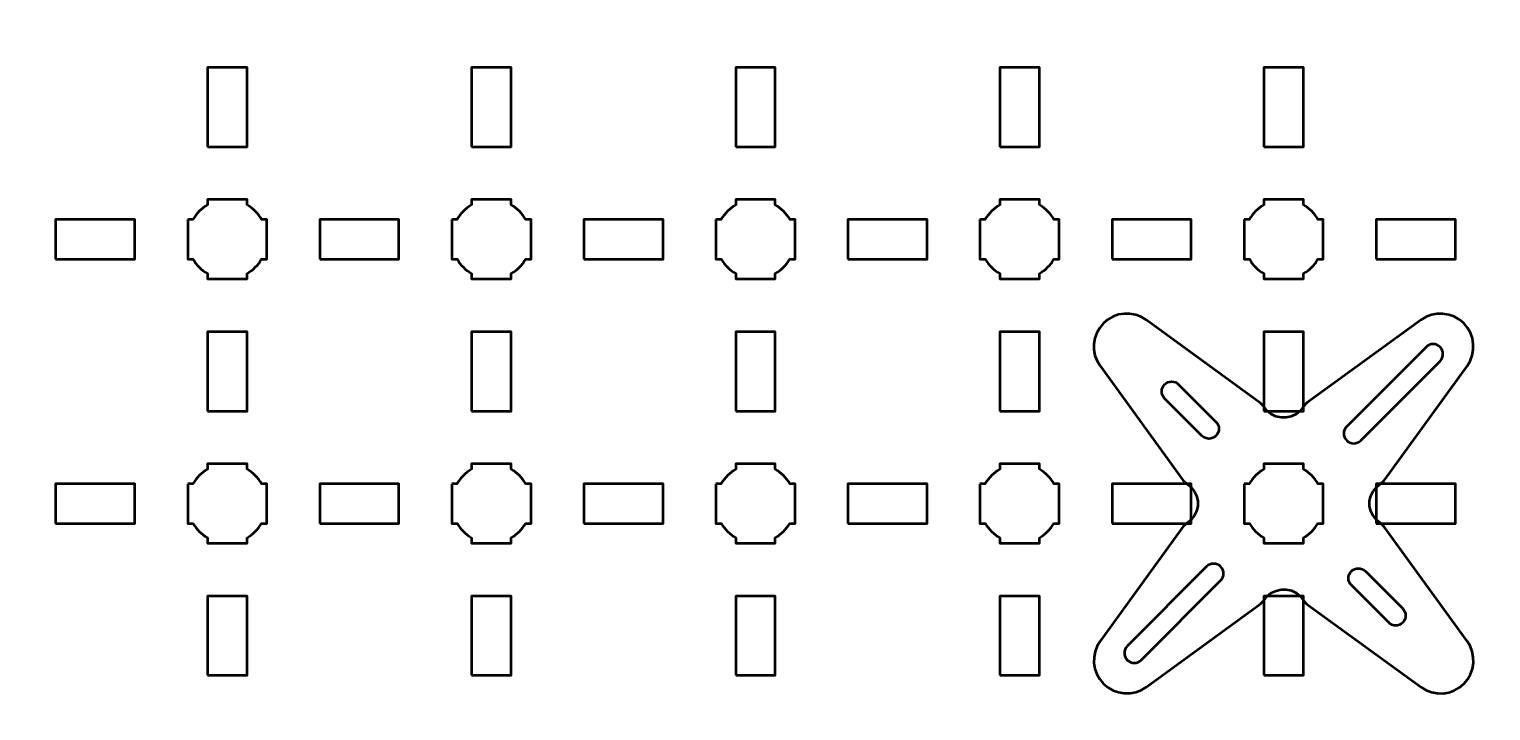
# Model space of a CAD drawing. Header units: centimetres. Extents: x -31.1 to 10.1, y -35.5 to 5.8.
# Drawn here: x -20 to -8.93, y -16.42 to -11.26 of the extents above; entities that cross this region are included whole.
import ezdxf

# ---------------------------------------------------------------- set-up
doc = ezdxf.new("R2010")
doc.units = ezdxf.units.CM
doc.header["$MEASUREMENT"] = 0
doc.layers.add('Layer 1', color=7, linetype='Continuous')

msp = doc.modelspace()

# ---------------------------------------------------------------- linework, layer by layer
at = {"layer": 'Layer 1', "lineweight": 53}
for points in [[(-18.65, -12.15), (-18.35, -12.15), (-18.35, -11.55), (-18.65, -11.55), (-18.65, -12.15)], [(-16.65, -12.15), (-16.35, -12.15), (-16.35, -11.55), (-16.65, -11.55), (-16.65, -12.15)], [(-14.65, -12.15), (-14.35, -12.15), (-14.35, -11.55), (-14.65, -11.55), (-14.65, -12.15)], [(-12.65, -12.15), (-12.35, -12.15), (-12.35, -11.55), (-12.65, -11.55), (-12.65, -12.15)], [(-10.65, -12.15), (-10.35, -12.15), (-10.35, -11.55), (-10.65, -11.55), (-10.65, -12.15)], [(-19.8, -13), (-19.2, -13), (-19.2, -12.7), (-19.8, -12.7), (-19.8, -13)], [(-17.8, -13), (-17.2, -13), (-17.2, -12.7), (-17.8, -12.7), (-17.8, -13)], [(-15.8, -13), (-15.2, -13), (-15.2, -12.7), (-15.8, -12.7), (-15.8, -13)], [(-13.8, -13), (-13.2, -13), (-13.2, -12.7), (-13.8, -12.7), (-13.8, -13)], [(-11.8, -13), (-11.2, -13), (-11.2, -12.7), (-11.8, -12.7), (-11.8, -13)], [(-9.8, -13), (-9.2, -13), (-9.2, -12.7), (-9.8, -12.7), (-9.8, -13)], [(-18.65, -14.15), (-18.35, -14.15), (-18.35, -13.55), (-18.65, -13.55), (-18.65, -14.15)], [(-16.65, -14.15), (-16.35, -14.15), (-16.35, -13.55), (-16.65, -13.55), (-16.65, -14.15)], [(-14.65, -14.15), (-14.35, -14.15), (-14.35, -13.55), (-14.65, -13.55), (-14.65, -14.15)], [(-12.65, -14.15), (-12.35, -14.15), (-12.35, -13.55), (-12.65, -13.55), (-12.65, -14.15)], [(-10.65, -14.15), (-10.35, -14.15), (-10.35, -13.55), (-10.65, -13.55), (-10.65, -14.15)], [(-19.8, -15), (-19.2, -15), (-19.2, -14.7), (-19.8, -14.7), (-19.8, -15)], [(-17.8, -15), (-17.2, -15), (-17.2, -14.7), (-17.8, -14.7), (-17.8, -15)], [(-15.8, -15), (-15.2, -15), (-15.2, -14.7), (-15.8, -14.7), (-15.8, -15)], [(-13.8, -15), (-13.2, -15), (-13.2, -14.7), (-13.8, -14.7), (-13.8, -15)], [(-11.8, -15), (-11.2, -15), (-11.2, -14.7), (-11.8, -14.7), (-11.8, -15)], [(-9.8, -15), (-9.2, -15), (-9.2, -14.7), (-9.8, -14.7), (-9.8, -15)], [(-18.65, -16.15), (-18.35, -16.15), (-18.35, -15.55), (-18.65, -15.55), (-18.65, -16.15)], [(-16.65, -16.15), (-16.35, -16.15), (-16.35, -15.55), (-16.65, -15.55), (-16.65, -16.15)], [(-14.65, -16.15), (-14.35, -16.15), (-14.35, -15.55), (-14.65, -15.55), (-14.65, -16.15)], [(-12.65, -16.15), (-12.35, -16.15), (-12.35, -15.55), (-12.65, -15.55), (-12.65, -16.15)], [(-10.65, -16.15), (-10.35, -16.15), (-10.35, -15.55), (-10.65, -15.55), (-10.65, -16.15)]]:
    msp.add_lwpolyline(points, close=True, dxfattribs=at)
at = {"layer": 'Layer 1', "color": 250, "lineweight": 53}
msp.add_ellipse((-10.5, -14.85), major_axis=(0, 20.65), ratio=1, dxfattribs=at)
at = {"layer": 'Layer 1', "lineweight": 53}
for points, knots in [([(-18.8, -12.7), (-18.8, -12.7), (-18.75985, -12.7), (-18.75985, -12.7), (-18.75985, -12.7), (-18.7335, -12.65447), (-18.69553, -12.6165), (-18.65, -12.59015), (-18.65, -12.59015), (-18.65, -12.59015), (-18.65, -12.55), (-18.65, -12.55), (-18.65, -12.55), (-18.65, -12.55), (-18.5, -12.55), (-18.5, -12.55), (-18.5, -12.55), (-18.5, -12.55), (-18.35, -12.55), (-18.35, -12.55), (-18.35, -12.55), (-18.35, -12.55), (-18.35, -12.59015), (-18.35, -12.59015), (-18.35, -12.59015), (-18.30447, -12.6165), (-18.2665, -12.65447), (-18.24015, -12.7), (-18.24015, -12.7), (-18.24015, -12.7), (-18.2, -12.7), (-18.2, -12.7), (-18.2, -12.7), (-18.2, -12.7), (-18.2, -12.85), (-18.2, -12.85), (-18.2, -12.85), (-18.2, -12.85), (-18.2, -13), (-18.2, -13), (-18.2, -13), (-18.2, -13), (-18.24015, -13), (-18.24015, -13), (-18.24015, -13), (-18.2665, -13.04553), (-18.30447, -13.0835), (-18.35, -13.10985), (-18.35, -13.10985), (-18.35, -13.10985), (-18.35, -13.15), (-18.35, -13.15), (-18.35, -13.15), (-18.35, -13.15), (-18.5, -13.15), (-18.5, -13.15), (-18.5, -13.15), (-18.5, -13.15), (-18.65, -13.15), (-18.65, -13.15), (-18.65, -13.15), (-18.65, -13.15), (-18.65, -13.10985), (-18.65, -13.10985), (-18.65, -13.10985), (-18.69553, -13.0835), (-18.7335, -13.04553), (-18.75985, -13), (-18.75985, -13), (-18.75985, -13), (-18.8, -13), (-18.8, -13), (-18.8, -13), (-18.8, -13), (-18.8, -12.85), (-18.8, -12.85), (-18.8, -12.85), (-18.8, -12.85), (-18.8, -12.7), (-18.8, -12.7)], [0, 0, 0, 0, 0.05, 0.05, 0.05, 0.05, 0.1, 0.1, 0.1, 0.1, 0.15, 0.15, 0.15, 0.15, 0.2, 0.2, 0.2, 0.2, 0.25, 0.25, 0.25, 0.25, 0.3, 0.3, 0.3, 0.3, 0.35, 0.35, 0.35, 0.35, 0.4, 0.4, 0.4, 0.4, 0.45, 0.45, 0.45, 0.45, 0.5, 0.5, 0.5, 0.5, 0.55, 0.55, 0.55, 0.55, 0.6, 0.6, 0.6, 0.6, 0.65, 0.65, 0.65, 0.65, 0.7, 0.7, 0.7, 0.7, 0.75, 0.75, 0.75, 0.75, 0.8, 0.8, 0.8, 0.8, 0.85, 0.85, 0.85, 0.85, 0.9, 0.9, 0.9, 0.9, 0.95, 0.95, 0.95, 0.95, 1, 1, 1, 1]), ([(-16.8, -12.7), (-16.8, -12.7), (-16.75985, -12.7), (-16.75985, -12.7), (-16.75985, -12.7), (-16.7335, -12.65447), (-16.69553, -12.6165), (-16.65, -12.59015), (-16.65, -12.59015), (-16.65, -12.59015), (-16.65, -12.55), (-16.65, -12.55), (-16.65, -12.55), (-16.65, -12.55), (-16.5, -12.55), (-16.5, -12.55), (-16.5, -12.55), (-16.5, -12.55), (-16.35, -12.55), (-16.35, -12.55), (-16.35, -12.55), (-16.35, -12.55), (-16.35, -12.59015), (-16.35, -12.59015), (-16.35, -12.59015), (-16.30447, -12.6165), (-16.2665, -12.65447), (-16.24015, -12.7), (-16.24015, -12.7), (-16.24015, -12.7), (-16.2, -12.7), (-16.2, -12.7), (-16.2, -12.7), (-16.2, -12.7), (-16.2, -12.85), (-16.2, -12.85), (-16.2, -12.85), (-16.2, -12.85), (-16.2, -13), (-16.2, -13), (-16.2, -13), (-16.2, -13), (-16.24015, -13), (-16.24015, -13), (-16.24015, -13), (-16.2665, -13.04553), (-16.30447, -13.0835), (-16.35, -13.10985), (-16.35, -13.10985), (-16.35, -13.10985), (-16.35, -13.15), (-16.35, -13.15), (-16.35, -13.15), (-16.35, -13.15), (-16.5, -13.15), (-16.5, -13.15), (-16.5, -13.15), (-16.5, -13.15), (-16.65, -13.15), (-16.65, -13.15), (-16.65, -13.15), (-16.65, -13.15), (-16.65, -13.10985), (-16.65, -13.10985), (-16.65, -13.10985), (-16.69553, -13.0835), (-16.7335, -13.04553), (-16.75985, -13), (-16.75985, -13), (-16.75985, -13), (-16.8, -13), (-16.8, -13), (-16.8, -13), (-16.8, -13), (-16.8, -12.85), (-16.8, -12.85), (-16.8, -12.85), (-16.8, -12.85), (-16.8, -12.7), (-16.8, -12.7)], [0, 0, 0, 0, 0.05, 0.05, 0.05, 0.05, 0.1, 0.1, 0.1, 0.1, 0.15, 0.15, 0.15, 0.15, 0.2, 0.2, 0.2, 0.2, 0.25, 0.25, 0.25, 0.25, 0.3, 0.3, 0.3, 0.3, 0.35, 0.35, 0.35, 0.35, 0.4, 0.4, 0.4, 0.4, 0.45, 0.45, 0.45, 0.45, 0.5, 0.5, 0.5, 0.5, 0.55, 0.55, 0.55, 0.55, 0.6, 0.6, 0.6, 0.6, 0.65, 0.65, 0.65, 0.65, 0.7, 0.7, 0.7, 0.7, 0.75, 0.75, 0.75, 0.75, 0.8, 0.8, 0.8, 0.8, 0.85, 0.85, 0.85, 0.85, 0.9, 0.9, 0.9, 0.9, 0.95, 0.95, 0.95, 0.95, 1, 1, 1, 1]), ([(-14.8, -12.7), (-14.8, -12.7), (-14.75985, -12.7), (-14.75985, -12.7), (-14.75985, -12.7), (-14.7335, -12.65447), (-14.69553, -12.6165), (-14.65, -12.59015), (-14.65, -12.59015), (-14.65, -12.59015), (-14.65, -12.55), (-14.65, -12.55), (-14.65, -12.55), (-14.65, -12.55), (-14.5, -12.55), (-14.5, -12.55), (-14.5, -12.55), (-14.5, -12.55), (-14.35, -12.55), (-14.35, -12.55), (-14.35, -12.55), (-14.35, -12.55), (-14.35, -12.59015), (-14.35, -12.59015), (-14.35, -12.59015), (-14.30447, -12.6165), (-14.2665, -12.65447), (-14.24015, -12.7), (-14.24015, -12.7), (-14.24015, -12.7), (-14.2, -12.7), (-14.2, -12.7), (-14.2, -12.7), (-14.2, -12.7), (-14.2, -12.85), (-14.2, -12.85), (-14.2, -12.85), (-14.2, -12.85), (-14.2, -13), (-14.2, -13), (-14.2, -13), (-14.2, -13), (-14.24015, -13), (-14.24015, -13), (-14.24015, -13), (-14.2665, -13.04553), (-14.30447, -13.0835), (-14.35, -13.10985), (-14.35, -13.10985), (-14.35, -13.10985), (-14.35, -13.15), (-14.35, -13.15), (-14.35, -13.15), (-14.35, -13.15), (-14.5, -13.15), (-14.5, -13.15), (-14.5, -13.15), (-14.5, -13.15), (-14.65, -13.15), (-14.65, -13.15), (-14.65, -13.15), (-14.65, -13.15), (-14.65, -13.10985), (-14.65, -13.10985), (-14.65, -13.10985), (-14.69553, -13.0835), (-14.7335, -13.04553), (-14.75985, -13), (-14.75985, -13), (-14.75985, -13), (-14.8, -13), (-14.8, -13), (-14.8, -13), (-14.8, -13), (-14.8, -12.85), (-14.8, -12.85), (-14.8, -12.85), (-14.8, -12.85), (-14.8, -12.7), (-14.8, -12.7)], [0, 0, 0, 0, 0.05, 0.05, 0.05, 0.05, 0.1, 0.1, 0.1, 0.1, 0.15, 0.15, 0.15, 0.15, 0.2, 0.2, 0.2, 0.2, 0.25, 0.25, 0.25, 0.25, 0.3, 0.3, 0.3, 0.3, 0.35, 0.35, 0.35, 0.35, 0.4, 0.4, 0.4, 0.4, 0.45, 0.45, 0.45, 0.45, 0.5, 0.5, 0.5, 0.5, 0.55, 0.55, 0.55, 0.55, 0.6, 0.6, 0.6, 0.6, 0.65, 0.65, 0.65, 0.65, 0.7, 0.7, 0.7, 0.7, 0.75, 0.75, 0.75, 0.75, 0.8, 0.8, 0.8, 0.8, 0.85, 0.85, 0.85, 0.85, 0.9, 0.9, 0.9, 0.9, 0.95, 0.95, 0.95, 0.95, 1, 1, 1, 1]), ([(-12.8, -12.7), (-12.8, -12.7), (-12.75985, -12.7), (-12.75985, -12.7), (-12.75985, -12.7), (-12.7335, -12.65447), (-12.69553, -12.6165), (-12.65, -12.59015), (-12.65, -12.59015), (-12.65, -12.59015), (-12.65, -12.55), (-12.65, -12.55), (-12.65, -12.55), (-12.65, -12.55), (-12.5, -12.55), (-12.5, -12.55), (-12.5, -12.55), (-12.5, -12.55), (-12.35, -12.55), (-12.35, -12.55), (-12.35, -12.55), (-12.35, -12.55), (-12.35, -12.59015), (-12.35, -12.59015), (-12.35, -12.59015), (-12.30447, -12.6165), (-12.2665, -12.65447), (-12.24015, -12.7), (-12.24015, -12.7), (-12.24015, -12.7), (-12.2, -12.7), (-12.2, -12.7), (-12.2, -12.7), (-12.2, -12.7), (-12.2, -12.85), (-12.2, -12.85), (-12.2, -12.85), (-12.2, -12.85), (-12.2, -13), (-12.2, -13), (-12.2, -13), (-12.2, -13), (-12.24015, -13), (-12.24015, -13), (-12.24015, -13), (-12.2665, -13.04553), (-12.30447, -13.0835), (-12.35, -13.10985), (-12.35, -13.10985), (-12.35, -13.10985), (-12.35, -13.15), (-12.35, -13.15), (-12.35, -13.15), (-12.35, -13.15), (-12.5, -13.15), (-12.5, -13.15), (-12.5, -13.15), (-12.5, -13.15), (-12.65, -13.15), (-12.65, -13.15), (-12.65, -13.15), (-12.65, -13.15), (-12.65, -13.10985), (-12.65, -13.10985), (-12.65, -13.10985), (-12.69553, -13.0835), (-12.7335, -13.04553), (-12.75985, -13), (-12.75985, -13), (-12.75985, -13), (-12.8, -13), (-12.8, -13), (-12.8, -13), (-12.8, -13), (-12.8, -12.85), (-12.8, -12.85), (-12.8, -12.85), (-12.8, -12.85), (-12.8, -12.7), (-12.8, -12.7)], [0, 0, 0, 0, 0.05, 0.05, 0.05, 0.05, 0.1, 0.1, 0.1, 0.1, 0.15, 0.15, 0.15, 0.15, 0.2, 0.2, 0.2, 0.2, 0.25, 0.25, 0.25, 0.25, 0.3, 0.3, 0.3, 0.3, 0.35, 0.35, 0.35, 0.35, 0.4, 0.4, 0.4, 0.4, 0.45, 0.45, 0.45, 0.45, 0.5, 0.5, 0.5, 0.5, 0.55, 0.55, 0.55, 0.55, 0.6, 0.6, 0.6, 0.6, 0.65, 0.65, 0.65, 0.65, 0.7, 0.7, 0.7, 0.7, 0.75, 0.75, 0.75, 0.75, 0.8, 0.8, 0.8, 0.8, 0.85, 0.85, 0.85, 0.85, 0.9, 0.9, 0.9, 0.9, 0.95, 0.95, 0.95, 0.95, 1, 1, 1, 1]), ([(-10.8, -12.7), (-10.8, -12.7), (-10.75985, -12.7), (-10.75985, -12.7), (-10.75985, -12.7), (-10.7335, -12.65447), (-10.69553, -12.6165), (-10.65, -12.59015), (-10.65, -12.59015), (-10.65, -12.59015), (-10.65, -12.55), (-10.65, -12.55), (-10.65, -12.55), (-10.65, -12.55), (-10.5, -12.55), (-10.5, -12.55), (-10.5, -12.55), (-10.5, -12.55), (-10.35, -12.55), (-10.35, -12.55), (-10.35, -12.55), (-10.35, -12.55), (-10.35, -12.59015), (-10.35, -12.59015), (-10.35, -12.59015), (-10.30447, -12.6165), (-10.2665, -12.65447), (-10.24015, -12.7), (-10.24015, -12.7), (-10.24015, -12.7), (-10.2, -12.7), (-10.2, -12.7), (-10.2, -12.7), (-10.2, -12.7), (-10.2, -12.85), (-10.2, -12.85), (-10.2, -12.85), (-10.2, -12.85), (-10.2, -13), (-10.2, -13), (-10.2, -13), (-10.2, -13), (-10.24015, -13), (-10.24015, -13), (-10.24015, -13), (-10.2665, -13.04553), (-10.30447, -13.0835), (-10.35, -13.10985), (-10.35, -13.10985), (-10.35, -13.10985), (-10.35, -13.15), (-10.35, -13.15), (-10.35, -13.15), (-10.35, -13.15), (-10.5, -13.15), (-10.5, -13.15), (-10.5, -13.15), (-10.5, -13.15), (-10.65, -13.15), (-10.65, -13.15), (-10.65, -13.15), (-10.65, -13.15), (-10.65, -13.10985), (-10.65, -13.10985), (-10.65, -13.10985), (-10.69553, -13.0835), (-10.7335, -13.04553), (-10.75985, -13), (-10.75985, -13), (-10.75985, -13), (-10.8, -13), (-10.8, -13), (-10.8, -13), (-10.8, -13), (-10.8, -12.85), (-10.8, -12.85), (-10.8, -12.85), (-10.8, -12.85), (-10.8, -12.7), (-10.8, -12.7)], [0, 0, 0, 0, 0.05, 0.05, 0.05, 0.05, 0.1, 0.1, 0.1, 0.1, 0.15, 0.15, 0.15, 0.15, 0.2, 0.2, 0.2, 0.2, 0.25, 0.25, 0.25, 0.25, 0.3, 0.3, 0.3, 0.3, 0.35, 0.35, 0.35, 0.35, 0.4, 0.4, 0.4, 0.4, 0.45, 0.45, 0.45, 0.45, 0.5, 0.5, 0.5, 0.5, 0.55, 0.55, 0.55, 0.55, 0.6, 0.6, 0.6, 0.6, 0.65, 0.65, 0.65, 0.65, 0.7, 0.7, 0.7, 0.7, 0.75, 0.75, 0.75, 0.75, 0.8, 0.8, 0.8, 0.8, 0.85, 0.85, 0.85, 0.85, 0.9, 0.9, 0.9, 0.9, 0.95, 0.95, 0.95, 0.95, 1, 1, 1, 1]), ([(-9.91663, -14.3727), (-9.94591, -14.40198), (-9.99341, -14.40198), (-10.02269, -14.3727), (-10.02269, -14.3727), (-10.05197, -14.34341), (-10.05197, -14.29591), (-10.02269, -14.26663), (-10.02269, -14.26663), (-10.02269, -14.26663), (-9.42165, -13.66559), (-9.42165, -13.66559), (-9.42165, -13.66559), (-9.39237, -13.63631), (-9.34487, -13.63631), (-9.31558, -13.66559), (-9.31558, -13.66559), (-9.2863, -13.69487), (-9.2863, -13.74237), (-9.31558, -13.77166), (-9.31558, -13.77166), (-9.31558, -13.77166), (-9.91663, -14.3727), (-9.91663, -14.3727)], [0, 0, 0, 0, 0.16666667, 0.16666667, 0.16666667, 0.16666667, 0.33333333, 0.33333333, 0.33333333, 0.33333333, 0.5, 0.5, 0.5, 0.5, 0.66666667, 0.66666667, 0.66666667, 0.66666667, 0.83333333, 0.83333333, 0.83333333, 0.83333333, 1, 1, 1, 1]), ([(-11.29549, -13.94844), (-11.32477, -13.91916), (-11.37228, -13.91916), (-11.40156, -13.94844), (-11.40156, -13.94844), (-11.43084, -13.97772), (-11.43084, -14.02522), (-11.40156, -14.0545), (-11.40156, -14.0545), (-11.40156, -14.0545), (-11.11871, -14.33735), (-11.11871, -14.33735), (-11.11871, -14.33735), (-11.08943, -14.36663), (-11.04193, -14.36663), (-11.01265, -14.33735), (-11.01265, -14.33735), (-10.98337, -14.30807), (-10.98337, -14.26056), (-11.01265, -14.23128), (-11.01265, -14.23128), (-11.01265, -14.23128), (-11.29549, -13.94844), (-11.29549, -13.94844)], [0, 0, 0, 0, 0.16666667, 0.16666667, 0.16666667, 0.16666667, 0.33333333, 0.33333333, 0.33333333, 0.33333333, 0.5, 0.5, 0.5, 0.5, 0.66666667, 0.66666667, 0.66666667, 0.66666667, 0.83333333, 0.83333333, 0.83333333, 0.83333333, 1, 1, 1, 1]), ([(-18.8, -14.7), (-18.8, -14.7), (-18.75985, -14.7), (-18.75985, -14.7), (-18.75985, -14.7), (-18.7335, -14.65447), (-18.69553, -14.6165), (-18.65, -14.59015), (-18.65, -14.59015), (-18.65, -14.59015), (-18.65, -14.55), (-18.65, -14.55), (-18.65, -14.55), (-18.65, -14.55), (-18.5, -14.55), (-18.5, -14.55), (-18.5, -14.55), (-18.5, -14.55), (-18.35, -14.55), (-18.35, -14.55), (-18.35, -14.55), (-18.35, -14.55), (-18.35, -14.59015), (-18.35, -14.59015), (-18.35, -14.59015), (-18.30447, -14.6165), (-18.2665, -14.65447), (-18.24015, -14.7), (-18.24015, -14.7), (-18.24015, -14.7), (-18.2, -14.7), (-18.2, -14.7), (-18.2, -14.7), (-18.2, -14.7), (-18.2, -14.85), (-18.2, -14.85), (-18.2, -14.85), (-18.2, -14.85), (-18.2, -15), (-18.2, -15), (-18.2, -15), (-18.2, -15), (-18.24015, -15), (-18.24015, -15), (-18.24015, -15), (-18.2665, -15.04553), (-18.30447, -15.0835), (-18.35, -15.10985), (-18.35, -15.10985), (-18.35, -15.10985), (-18.35, -15.15), (-18.35, -15.15), (-18.35, -15.15), (-18.35, -15.15), (-18.5, -15.15), (-18.5, -15.15), (-18.5, -15.15), (-18.5, -15.15), (-18.65, -15.15), (-18.65, -15.15), (-18.65, -15.15), (-18.65, -15.15), (-18.65, -15.10985), (-18.65, -15.10985), (-18.65, -15.10985), (-18.69553, -15.0835), (-18.7335, -15.04553), (-18.75985, -15), (-18.75985, -15), (-18.75985, -15), (-18.8, -15), (-18.8, -15), (-18.8, -15), (-18.8, -15), (-18.8, -14.85), (-18.8, -14.85), (-18.8, -14.85), (-18.8, -14.85), (-18.8, -14.7), (-18.8, -14.7)], [0, 0, 0, 0, 0.05, 0.05, 0.05, 0.05, 0.1, 0.1, 0.1, 0.1, 0.15, 0.15, 0.15, 0.15, 0.2, 0.2, 0.2, 0.2, 0.25, 0.25, 0.25, 0.25, 0.3, 0.3, 0.3, 0.3, 0.35, 0.35, 0.35, 0.35, 0.4, 0.4, 0.4, 0.4, 0.45, 0.45, 0.45, 0.45, 0.5, 0.5, 0.5, 0.5, 0.55, 0.55, 0.55, 0.55, 0.6, 0.6, 0.6, 0.6, 0.65, 0.65, 0.65, 0.65, 0.7, 0.7, 0.7, 0.7, 0.75, 0.75, 0.75, 0.75, 0.8, 0.8, 0.8, 0.8, 0.85, 0.85, 0.85, 0.85, 0.9, 0.9, 0.9, 0.9, 0.95, 0.95, 0.95, 0.95, 1, 1, 1, 1]), ([(-16.8, -14.7), (-16.8, -14.7), (-16.75985, -14.7), (-16.75985, -14.7), (-16.75985, -14.7), (-16.7335, -14.65447), (-16.69553, -14.6165), (-16.65, -14.59015), (-16.65, -14.59015), (-16.65, -14.59015), (-16.65, -14.55), (-16.65, -14.55), (-16.65, -14.55), (-16.65, -14.55), (-16.5, -14.55), (-16.5, -14.55), (-16.5, -14.55), (-16.5, -14.55), (-16.35, -14.55), (-16.35, -14.55), (-16.35, -14.55), (-16.35, -14.55), (-16.35, -14.59015), (-16.35, -14.59015), (-16.35, -14.59015), (-16.30447, -14.6165), (-16.2665, -14.65447), (-16.24015, -14.7), (-16.24015, -14.7), (-16.24015, -14.7), (-16.2, -14.7), (-16.2, -14.7), (-16.2, -14.7), (-16.2, -14.7), (-16.2, -14.85), (-16.2, -14.85), (-16.2, -14.85), (-16.2, -14.85), (-16.2, -15), (-16.2, -15), (-16.2, -15), (-16.2, -15), (-16.24015, -15), (-16.24015, -15), (-16.24015, -15), (-16.2665, -15.04553), (-16.30447, -15.0835), (-16.35, -15.10985), (-16.35, -15.10985), (-16.35, -15.10985), (-16.35, -15.15), (-16.35, -15.15), (-16.35, -15.15), (-16.35, -15.15), (-16.5, -15.15), (-16.5, -15.15), (-16.5, -15.15), (-16.5, -15.15), (-16.65, -15.15), (-16.65, -15.15), (-16.65, -15.15), (-16.65, -15.15), (-16.65, -15.10985), (-16.65, -15.10985), (-16.65, -15.10985), (-16.69553, -15.0835), (-16.7335, -15.04553), (-16.75985, -15), (-16.75985, -15), (-16.75985, -15), (-16.8, -15), (-16.8, -15), (-16.8, -15), (-16.8, -15), (-16.8, -14.85), (-16.8, -14.85), (-16.8, -14.85), (-16.8, -14.85), (-16.8, -14.7), (-16.8, -14.7)], [0, 0, 0, 0, 0.05, 0.05, 0.05, 0.05, 0.1, 0.1, 0.1, 0.1, 0.15, 0.15, 0.15, 0.15, 0.2, 0.2, 0.2, 0.2, 0.25, 0.25, 0.25, 0.25, 0.3, 0.3, 0.3, 0.3, 0.35, 0.35, 0.35, 0.35, 0.4, 0.4, 0.4, 0.4, 0.45, 0.45, 0.45, 0.45, 0.5, 0.5, 0.5, 0.5, 0.55, 0.55, 0.55, 0.55, 0.6, 0.6, 0.6, 0.6, 0.65, 0.65, 0.65, 0.65, 0.7, 0.7, 0.7, 0.7, 0.75, 0.75, 0.75, 0.75, 0.8, 0.8, 0.8, 0.8, 0.85, 0.85, 0.85, 0.85, 0.9, 0.9, 0.9, 0.9, 0.95, 0.95, 0.95, 0.95, 1, 1, 1, 1]), ([(-14.8, -14.7), (-14.8, -14.7), (-14.75985, -14.7), (-14.75985, -14.7), (-14.75985, -14.7), (-14.7335, -14.65447), (-14.69553, -14.6165), (-14.65, -14.59015), (-14.65, -14.59015), (-14.65, -14.59015), (-14.65, -14.55), (-14.65, -14.55), (-14.65, -14.55), (-14.65, -14.55), (-14.5, -14.55), (-14.5, -14.55), (-14.5, -14.55), (-14.5, -14.55), (-14.35, -14.55), (-14.35, -14.55), (-14.35, -14.55), (-14.35, -14.55), (-14.35, -14.59015), (-14.35, -14.59015), (-14.35, -14.59015), (-14.30447, -14.6165), (-14.2665, -14.65447), (-14.24015, -14.7), (-14.24015, -14.7), (-14.24015, -14.7), (-14.2, -14.7), (-14.2, -14.7), (-14.2, -14.7), (-14.2, -14.7), (-14.2, -14.85), (-14.2, -14.85), (-14.2, -14.85), (-14.2, -14.85), (-14.2, -15), (-14.2, -15), (-14.2, -15), (-14.2, -15), (-14.24015, -15), (-14.24015, -15), (-14.24015, -15), (-14.2665, -15.04553), (-14.30447, -15.0835), (-14.35, -15.10985), (-14.35, -15.10985), (-14.35, -15.10985), (-14.35, -15.15), (-14.35, -15.15), (-14.35, -15.15), (-14.35, -15.15), (-14.5, -15.15), (-14.5, -15.15), (-14.5, -15.15), (-14.5, -15.15), (-14.65, -15.15), (-14.65, -15.15), (-14.65, -15.15), (-14.65, -15.15), (-14.65, -15.10985), (-14.65, -15.10985), (-14.65, -15.10985), (-14.69553, -15.0835), (-14.7335, -15.04553), (-14.75985, -15), (-14.75985, -15), (-14.75985, -15), (-14.8, -15), (-14.8, -15), (-14.8, -15), (-14.8, -15), (-14.8, -14.85), (-14.8, -14.85), (-14.8, -14.85), (-14.8, -14.85), (-14.8, -14.7), (-14.8, -14.7)], [0, 0, 0, 0, 0.05, 0.05, 0.05, 0.05, 0.1, 0.1, 0.1, 0.1, 0.15, 0.15, 0.15, 0.15, 0.2, 0.2, 0.2, 0.2, 0.25, 0.25, 0.25, 0.25, 0.3, 0.3, 0.3, 0.3, 0.35, 0.35, 0.35, 0.35, 0.4, 0.4, 0.4, 0.4, 0.45, 0.45, 0.45, 0.45, 0.5, 0.5, 0.5, 0.5, 0.55, 0.55, 0.55, 0.55, 0.6, 0.6, 0.6, 0.6, 0.65, 0.65, 0.65, 0.65, 0.7, 0.7, 0.7, 0.7, 0.75, 0.75, 0.75, 0.75, 0.8, 0.8, 0.8, 0.8, 0.85, 0.85, 0.85, 0.85, 0.9, 0.9, 0.9, 0.9, 0.95, 0.95, 0.95, 0.95, 1, 1, 1, 1]), ([(-12.8, -14.7), (-12.8, -14.7), (-12.75985, -14.7), (-12.75985, -14.7), (-12.75985, -14.7), (-12.7335, -14.65447), (-12.69553, -14.6165), (-12.65, -14.59015), (-12.65, -14.59015), (-12.65, -14.59015), (-12.65, -14.55), (-12.65, -14.55), (-12.65, -14.55), (-12.65, -14.55), (-12.5, -14.55), (-12.5, -14.55), (-12.5, -14.55), (-12.5, -14.55), (-12.35, -14.55), (-12.35, -14.55), (-12.35, -14.55), (-12.35, -14.55), (-12.35, -14.59015), (-12.35, -14.59015), (-12.35, -14.59015), (-12.30447, -14.6165), (-12.2665, -14.65447), (-12.24015, -14.7), (-12.24015, -14.7), (-12.24015, -14.7), (-12.2, -14.7), (-12.2, -14.7), (-12.2, -14.7), (-12.2, -14.7), (-12.2, -14.85), (-12.2, -14.85), (-12.2, -14.85), (-12.2, -14.85), (-12.2, -15), (-12.2, -15), (-12.2, -15), (-12.2, -15), (-12.24015, -15), (-12.24015, -15), (-12.24015, -15), (-12.2665, -15.04553), (-12.30447, -15.0835), (-12.35, -15.10985), (-12.35, -15.10985), (-12.35, -15.10985), (-12.35, -15.15), (-12.35, -15.15), (-12.35, -15.15), (-12.35, -15.15), (-12.5, -15.15), (-12.5, -15.15), (-12.5, -15.15), (-12.5, -15.15), (-12.65, -15.15), (-12.65, -15.15), (-12.65, -15.15), (-12.65, -15.15), (-12.65, -15.10985), (-12.65, -15.10985), (-12.65, -15.10985), (-12.69553, -15.0835), (-12.7335, -15.04553), (-12.75985, -15), (-12.75985, -15), (-12.75985, -15), (-12.8, -15), (-12.8, -15), (-12.8, -15), (-12.8, -15), (-12.8, -14.85), (-12.8, -14.85), (-12.8, -14.85), (-12.8, -14.85), (-12.8, -14.7), (-12.8, -14.7)], [0, 0, 0, 0, 0.05, 0.05, 0.05, 0.05, 0.1, 0.1, 0.1, 0.1, 0.15, 0.15, 0.15, 0.15, 0.2, 0.2, 0.2, 0.2, 0.25, 0.25, 0.25, 0.25, 0.3, 0.3, 0.3, 0.3, 0.35, 0.35, 0.35, 0.35, 0.4, 0.4, 0.4, 0.4, 0.45, 0.45, 0.45, 0.45, 0.5, 0.5, 0.5, 0.5, 0.55, 0.55, 0.55, 0.55, 0.6, 0.6, 0.6, 0.6, 0.65, 0.65, 0.65, 0.65, 0.7, 0.7, 0.7, 0.7, 0.75, 0.75, 0.75, 0.75, 0.8, 0.8, 0.8, 0.8, 0.85, 0.85, 0.85, 0.85, 0.9, 0.9, 0.9, 0.9, 0.95, 0.95, 0.95, 0.95, 1, 1, 1, 1]), ([(-10.8, -14.7), (-10.8, -14.7), (-10.75985, -14.7), (-10.75985, -14.7), (-10.75985, -14.7), (-10.7335, -14.65447), (-10.69553, -14.6165), (-10.65, -14.59015), (-10.65, -14.59015), (-10.65, -14.59015), (-10.65, -14.55), (-10.65, -14.55), (-10.65, -14.55), (-10.65, -14.55), (-10.5, -14.55), (-10.5, -14.55), (-10.5, -14.55), (-10.5, -14.55), (-10.35, -14.55), (-10.35, -14.55), (-10.35, -14.55), (-10.35, -14.55), (-10.35, -14.59015), (-10.35, -14.59015), (-10.35, -14.59015), (-10.30447, -14.6165), (-10.2665, -14.65447), (-10.24015, -14.7), (-10.24015, -14.7), (-10.24015, -14.7), (-10.2, -14.7), (-10.2, -14.7), (-10.2, -14.7), (-10.2, -14.7), (-10.2, -14.85), (-10.2, -14.85), (-10.2, -14.85), (-10.2, -14.85), (-10.2, -15), (-10.2, -15), (-10.2, -15), (-10.2, -15), (-10.24015, -15), (-10.24015, -15), (-10.24015, -15), (-10.2665, -15.04553), (-10.30447, -15.0835), (-10.35, -15.10985), (-10.35, -15.10985), (-10.35, -15.10985), (-10.35, -15.15), (-10.35, -15.15), (-10.35, -15.15), (-10.35, -15.15), (-10.5, -15.15), (-10.5, -15.15), (-10.5, -15.15), (-10.5, -15.15), (-10.65, -15.15), (-10.65, -15.15), (-10.65, -15.15), (-10.65, -15.15), (-10.65, -15.10985), (-10.65, -15.10985), (-10.65, -15.10985), (-10.69553, -15.0835), (-10.7335, -15.04553), (-10.75985, -15), (-10.75985, -15), (-10.75985, -15), (-10.8, -15), (-10.8, -15), (-10.8, -15), (-10.8, -15), (-10.8, -14.85), (-10.8, -14.85), (-10.8, -14.85), (-10.8, -14.85), (-10.8, -14.7), (-10.8, -14.7)], [0, 0, 0, 0, 0.05, 0.05, 0.05, 0.05, 0.1, 0.1, 0.1, 0.1, 0.15, 0.15, 0.15, 0.15, 0.2, 0.2, 0.2, 0.2, 0.25, 0.25, 0.25, 0.25, 0.3, 0.3, 0.3, 0.3, 0.35, 0.35, 0.35, 0.35, 0.4, 0.4, 0.4, 0.4, 0.45, 0.45, 0.45, 0.45, 0.5, 0.5, 0.5, 0.5, 0.55, 0.55, 0.55, 0.55, 0.6, 0.6, 0.6, 0.6, 0.65, 0.65, 0.65, 0.65, 0.7, 0.7, 0.7, 0.7, 0.75, 0.75, 0.75, 0.75, 0.8, 0.8, 0.8, 0.8, 0.85, 0.85, 0.85, 0.85, 0.9, 0.9, 0.9, 0.9, 0.95, 0.95, 0.95, 0.95, 1, 1, 1, 1]), ([(-11.57833, -16.0344), (-11.60761, -16.06369), (-11.65512, -16.06369), (-11.6844, -16.0344), (-11.6844, -16.0344), (-11.71368, -16.00512), (-11.71368, -15.95762), (-11.6844, -15.92834), (-11.6844, -15.92834), (-11.6844, -15.92834), (-11.08336, -15.3273), (-11.08336, -15.3273), (-11.08336, -15.3273), (-11.05408, -15.29802), (-11.00657, -15.29802), (-10.97729, -15.3273), (-10.97729, -15.3273), (-10.94801, -15.35658), (-10.94801, -15.40408), (-10.97729, -15.43336), (-10.97729, -15.43336), (-10.97729, -15.43336), (-11.57833, -16.0344), (-11.57833, -16.0344)], [0, 0, 0, 0, 0.16666667, 0.16666667, 0.16666667, 0.16666667, 0.33333333, 0.33333333, 0.33333333, 0.33333333, 0.5, 0.5, 0.5, 0.5, 0.66666667, 0.66666667, 0.66666667, 0.66666667, 0.83333333, 0.83333333, 0.83333333, 0.83333333, 1, 1, 1, 1]), ([(-9.88128, -15.36265), (-9.91057, -15.33336), (-9.95807, -15.33336), (-9.98735, -15.36265), (-9.98735, -15.36265), (-10.01663, -15.39193), (-10.01663, -15.43943), (-9.98735, -15.46871), (-9.98735, -15.46871), (-9.98735, -15.46871), (-9.70451, -15.75155), (-9.70451, -15.75155), (-9.70451, -15.75155), (-9.67523, -15.78084), (-9.62772, -15.78084), (-9.59844, -15.75155), (-9.59844, -15.75155), (-9.56916, -15.72227), (-9.56916, -15.67477), (-9.59844, -15.64549), (-9.59844, -15.64549), (-9.59844, -15.64549), (-9.88128, -15.36265), (-9.88128, -15.36265)], [0, 0, 0, 0, 0.16666667, 0.16666667, 0.16666667, 0.16666667, 0.33333333, 0.33333333, 0.33333333, 0.33333333, 0.5, 0.5, 0.5, 0.5, 0.66666667, 0.66666667, 0.66666667, 0.66666667, 0.83333333, 0.83333333, 0.83333333, 0.83333333, 1, 1, 1, 1])]:
    msp.add_open_spline(points, degree=3, knots=knots, dxfattribs=at)
at = {"layer": 'Layer 1', "color": 5, "lineweight": 53}
msp.add_open_spline([(-11.54126, -13.4598), (-11.54126, -13.4598), (-10.67532, -14.08937), (-10.67532, -14.08937), (-10.67532, -14.08937), (-10.67532, -14.08937), (-10.64843, -14.11738), (-10.64843, -14.11738), (-10.64843, -14.11738), (-10.64843, -14.11738), (-10.62435, -14.14819), (-10.62435, -14.14819), (-10.62435, -14.14819), (-10.62435, -14.14819), (-10.5941, -14.17283), (-10.5941, -14.17283), (-10.5941, -14.17283), (-10.5941, -14.17283), (-10.55882, -14.19019), (-10.55882, -14.19019), (-10.55882, -14.19019), (-10.55882, -14.19019), (-10.5196, -14.19916), (-10.5196, -14.19916), (-10.5196, -14.19916), (-10.5196, -14.19916), (-10.48039, -14.19915), (-10.48039, -14.19915), (-10.48039, -14.19915), (-10.48039, -14.19915), (-10.44231, -14.19019), (-10.44231, -14.19019), (-10.44231, -14.19019), (-10.44231, -14.19019), (-10.40646, -14.17338), (-10.40646, -14.17338), (-10.40646, -14.17338), (-10.40646, -14.17338), (-10.37565, -14.14818), (-10.37565, -14.14818), (-10.37565, -14.14818), (-10.37565, -14.14818), (-10.35158, -14.11738), (-10.35158, -14.11738), (-10.35158, -14.11738), (-10.35158, -14.11738), (-10.32525, -14.08881), (-10.32525, -14.08881), (-10.32525, -14.08881), (-10.32525, -14.08881), (-9.4593, -13.46036), (-9.4593, -13.46036), (-9.4593, -13.46036), (-9.4593, -13.46036), (-9.42177, -13.43739), (-9.42177, -13.43739), (-9.42177, -13.43739), (-9.42177, -13.43739), (-9.38089, -13.42228), (-9.38089, -13.42228), (-9.38089, -13.42228), (-9.38089, -13.42228), (-9.33775, -13.41387), (-9.33775, -13.41387), (-9.33775, -13.41387), (-9.33775, -13.41387), (-9.29351, -13.41331), (-9.29351, -13.41331), (-9.29351, -13.41331), (-9.29351, -13.41331), (-9.24982, -13.42115), (-9.24982, -13.42115), (-9.24982, -13.42115), (-9.24982, -13.42115), (-9.20837, -13.43572), (-9.20837, -13.43572), (-9.20837, -13.43572), (-9.20837, -13.43572), (-9.16973, -13.45756), (-9.16973, -13.45756), (-9.16973, -13.45756), (-9.16973, -13.45756), (-9.13612, -13.48556), (-9.13612, -13.48556), (-9.13612, -13.48556), (-9.13612, -13.48556), (-9.10755, -13.51973), (-9.10755, -13.51973), (-9.10755, -13.51973), (-9.10755, -13.51973), (-9.08571, -13.55838), (-9.08571, -13.55838), (-9.08571, -13.55838), (-9.08571, -13.55838), (-9.07114, -13.59982), (-9.07114, -13.59982), (-9.07114, -13.59982), (-9.07114, -13.59982), (-9.06386, -13.64296), (-9.06386, -13.64296), (-9.06386, -13.64296), (-9.06386, -13.64296), (-9.06442, -13.6872), (-9.06442, -13.6872), (-9.06442, -13.6872), (-9.06442, -13.6872), (-9.07227, -13.7309), (-9.07227, -13.7309), (-9.07227, -13.7309), (-9.07227, -13.7309), (-9.08738, -13.77178), (-9.08738, -13.77178), (-9.08738, -13.77178), (-9.08738, -13.77178), (-9.11035, -13.80931), (-9.11035, -13.80931), (-9.11035, -13.80931), (-9.11035, -13.80931), (-9.73936, -14.6747), (-9.73936, -14.6747), (-9.73936, -14.6747), (-9.73936, -14.6747), (-9.76738, -14.70158), (-9.76738, -14.70158), (-9.76738, -14.70158), (-9.76738, -14.70158), (-9.79817, -14.72566), (-9.79817, -14.72566), (-9.79817, -14.72566), (-9.79817, -14.72566), (-9.82337, -14.75647), (-9.82337, -14.75647), (-9.82337, -14.75647), (-9.82337, -14.75647), (-9.84018, -14.79232), (-9.84018, -14.79232), (-9.84018, -14.79232), (-9.84018, -14.79232), (-9.84914, -14.83039), (-9.84914, -14.83039), (-9.84914, -14.83039), (-9.84914, -14.83039), (-9.84915, -14.86961), (-9.84915, -14.86961), (-9.84915, -14.86961), (-9.84915, -14.86961), (-9.84075, -14.90826), (-9.84075, -14.90826), (-9.84075, -14.90826), (-9.84075, -14.90826), (-9.82338, -14.94355), (-9.82338, -14.94355), (-9.82338, -14.94355), (-9.82338, -14.94355), (-9.79818, -14.97436), (-9.79818, -14.97436), (-9.79818, -14.97436), (-9.79818, -14.97436), (-9.76737, -14.99844), (-9.76737, -14.99844), (-9.76737, -14.99844), (-9.76737, -14.99844), (-9.73936, -15.02532), (-9.73936, -15.02532), (-9.73936, -15.02532), (-9.73936, -15.02532), (-9.11036, -15.8907), (-9.11036, -15.8907), (-9.11036, -15.8907), (-9.11036, -15.8907), (-9.0874, -15.92822), (-9.0874, -15.92822), (-9.0874, -15.92822), (-9.0874, -15.92822), (-9.07171, -15.96966), (-9.07171, -15.96966), (-9.07171, -15.96966), (-9.07171, -15.96966), (-9.06388, -16.01336), (-9.06388, -16.01336), (-9.06388, -16.01336), (-9.06388, -16.01336), (-9.06332, -16.0576), (-9.06332, -16.0576), (-9.06332, -16.0576), (-9.06332, -16.0576), (-9.07059, -16.10073), (-9.07059, -16.10073), (-9.07059, -16.10073), (-9.07059, -16.10073), (-9.08516, -16.14218), (-9.08516, -16.14218), (-9.08516, -16.14218), (-9.08516, -16.14218), (-9.107, -16.18083), (-9.107, -16.18083), (-9.107, -16.18083), (-9.107, -16.18083), (-9.135, -16.21444), (-9.135, -16.21444), (-9.135, -16.21444), (-9.135, -16.21444), (-9.16917, -16.243), (-9.16917, -16.243), (-9.16917, -16.243), (-9.16917, -16.243), (-9.20783, -16.26485), (-9.20783, -16.26485), (-9.20783, -16.26485), (-9.20783, -16.26485), (-9.24928, -16.27942), (-9.24928, -16.27942), (-9.24928, -16.27942), (-9.24928, -16.27942), (-9.2924, -16.28669), (-9.2924, -16.28669), (-9.2924, -16.28669), (-9.2924, -16.28669), (-9.33665, -16.28613), (-9.33665, -16.28613), (-9.33665, -16.28613), (-9.33665, -16.28613), (-9.38034, -16.2783), (-9.38034, -16.2783), (-9.38034, -16.2783), (-9.38034, -16.2783), (-9.42179, -16.26261), (-9.42179, -16.26261), (-9.42179, -16.26261), (-9.42179, -16.26261), (-9.45931, -16.23965), (-9.45931, -16.23965), (-9.45931, -16.23965), (-9.45931, -16.23965), (-10.32468, -15.61064), (-10.32468, -15.61064), (-10.32468, -15.61064), (-10.32468, -15.61064), (-10.35157, -15.58264), (-10.35157, -15.58264), (-10.35157, -15.58264), (-10.35157, -15.58264), (-10.37565, -15.55183), (-10.37565, -15.55183), (-10.37565, -15.55183), (-10.37565, -15.55183), (-10.40646, -15.52663), (-10.40646, -15.52663), (-10.40646, -15.52663), (-10.40646, -15.52663), (-10.44175, -15.50926), (-10.44175, -15.50926), (-10.44175, -15.50926), (-10.44175, -15.50926), (-10.4804, -15.50086), (-10.4804, -15.50086), (-10.4804, -15.50086), (-10.4804, -15.50086), (-10.51961, -15.50086), (-10.51961, -15.50086), (-10.51961, -15.50086), (-10.51961, -15.50086), (-10.55769, -15.50983), (-10.55769, -15.50983), (-10.55769, -15.50983), (-10.55769, -15.50983), (-10.59354, -15.52663), (-10.59354, -15.52663), (-10.59354, -15.52663), (-10.59354, -15.52663), (-10.62435, -15.55184), (-10.62435, -15.55184), (-10.62435, -15.55184), (-10.62435, -15.55184), (-10.64843, -15.58264), (-10.64843, -15.58264), (-10.64843, -15.58264), (-10.64843, -15.58264), (-10.67475, -15.61009), (-10.67475, -15.61009), (-10.67475, -15.61009), (-10.67475, -15.61009), (-11.54069, -16.23965), (-11.54069, -16.23965), (-11.54069, -16.23965), (-11.54069, -16.23965), (-11.57821, -16.26261), (-11.57821, -16.26261), (-11.57821, -16.26261), (-11.57821, -16.26261), (-11.61911, -16.27774), (-11.61911, -16.27774), (-11.61911, -16.27774), (-11.61911, -16.27774), (-11.6628, -16.28557), (-11.6628, -16.28557), (-11.6628, -16.28557), (-11.6628, -16.28557), (-11.70704, -16.28614), (-11.70704, -16.28614), (-11.70704, -16.28614), (-11.70704, -16.28614), (-11.75017, -16.27886), (-11.75017, -16.27886), (-11.75017, -16.27886), (-11.75017, -16.27886), (-11.79161, -16.26429), (-11.79161, -16.26429), (-11.79161, -16.26429), (-11.79161, -16.26429), (-11.83027, -16.24245), (-11.83027, -16.24245), (-11.83027, -16.24245), (-11.83027, -16.24245), (-11.86444, -16.21388), (-11.86444, -16.21388), (-11.86444, -16.21388), (-11.86444, -16.21388), (-11.89244, -16.18027), (-11.89244, -16.18027), (-11.89244, -16.18027), (-11.89244, -16.18027), (-11.91427, -16.14163), (-11.91427, -16.14163), (-11.91427, -16.14163), (-11.91427, -16.14163), (-11.92885, -16.10018), (-11.92885, -16.10018), (-11.92885, -16.10018), (-11.92885, -16.10018), (-11.93669, -16.05649), (-11.93669, -16.05649), (-11.93669, -16.05649), (-11.93669, -16.05649), (-11.93613, -16.01224), (-11.93613, -16.01224), (-11.93613, -16.01224), (-11.93613, -16.01224), (-11.92773, -15.96912), (-11.92773, -15.96912), (-11.92773, -15.96912), (-11.92773, -15.96912), (-11.9126, -15.92822), (-11.9126, -15.92822), (-11.9126, -15.92822), (-11.9126, -15.92822), (-11.88964, -15.8907), (-11.88964, -15.8907), (-11.88964, -15.8907), (-11.88964, -15.8907), (-11.26064, -15.0242), (-11.26064, -15.0242), (-11.26064, -15.0242), (-11.26064, -15.0242), (-11.23263, -14.99844), (-11.23263, -14.99844), (-11.23263, -14.99844), (-11.23263, -14.99844), (-11.20183, -14.97436), (-11.20183, -14.97436), (-11.20183, -14.97436), (-11.20183, -14.97436), (-11.17662, -14.94355), (-11.17662, -14.94355), (-11.17662, -14.94355), (-11.17662, -14.94355), (-11.15982, -14.9077), (-11.15982, -14.9077), (-11.15982, -14.9077), (-11.15982, -14.9077), (-11.15086, -14.86961), (-11.15086, -14.86961), (-11.15086, -14.86961), (-11.15086, -14.86961), (-11.15085, -14.83041), (-11.15085, -14.83041), (-11.15085, -14.83041), (-11.15085, -14.83041), (-11.15982, -14.79119), (-11.15982, -14.79119), (-11.15982, -14.79119), (-11.15982, -14.79119), (-11.17718, -14.75591), (-11.17718, -14.75591), (-11.17718, -14.75591), (-11.17718, -14.75591), (-11.20182, -14.72567), (-11.20182, -14.72567), (-11.20182, -14.72567), (-11.20182, -14.72567), (-11.23263, -14.70158), (-11.23263, -14.70158), (-11.23263, -14.70158), (-11.23263, -14.70158), (-11.26064, -14.67469), (-11.26064, -14.67469), (-11.26064, -14.67469), (-11.26064, -14.67469), (-11.89021, -13.80875), (-11.89021, -13.80875), (-11.89021, -13.80875), (-11.89021, -13.80875), (-11.91317, -13.77123), (-11.91317, -13.77123), (-11.91317, -13.77123), (-11.91317, -13.77123), (-11.92886, -13.72978), (-11.92886, -13.72978), (-11.92886, -13.72978), (-11.92886, -13.72978), (-11.93669, -13.68609), (-11.93669, -13.68609), (-11.93669, -13.68609), (-11.93669, -13.68609), (-11.9367, -13.6424), (-11.9367, -13.6424), (-11.9367, -13.6424), (-11.9367, -13.6424), (-11.92998, -13.59872), (-11.92998, -13.59872), (-11.92998, -13.59872), (-11.92998, -13.59872), (-11.91485, -13.55783), (-11.91485, -13.55783), (-11.91485, -13.55783), (-11.91485, -13.55783), (-11.893, -13.51917), (-11.893, -13.51917), (-11.893, -13.51917), (-11.893, -13.51917), (-11.86444, -13.485), (-11.86444, -13.485), (-11.86444, -13.485), (-11.86444, -13.485), (-11.83083, -13.457), (-11.83083, -13.457), (-11.83083, -13.457), (-11.83083, -13.457), (-11.79218, -13.43516), (-11.79218, -13.43516), (-11.79218, -13.43516), (-11.79218, -13.43516), (-11.75129, -13.42003), (-11.75129, -13.42003), (-11.75129, -13.42003), (-11.75129, -13.42003), (-11.70761, -13.41331), (-11.70761, -13.41331), (-11.70761, -13.41331), (-11.70761, -13.41331), (-11.66392, -13.41332), (-11.66392, -13.41332), (-11.66392, -13.41332), (-11.66392, -13.41332), (-11.62022, -13.42115), (-11.62022, -13.42115), (-11.62022, -13.42115), (-11.62022, -13.42115), (-11.57878, -13.43684), (-11.57878, -13.43684), (-11.57878, -13.43684), (-11.57878, -13.43684), (-11.54126, -13.4598), (-11.54126, -13.4598)], degree=3, knots=[0, 0, 0, 0, 0.00862069, 0.00862069, 0.00862069, 0.00862069, 0.01724138, 0.01724138, 0.01724138, 0.01724138, 0.02586207, 0.02586207, 0.02586207, 0.02586207, 0.03448276, 0.03448276, 0.03448276, 0.03448276, 0.04310345, 0.04310345, 0.04310345, 0.04310345, 0.05172414, 0.05172414, 0.05172414, 0.05172414, 0.06034483, 0.06034483, 0.06034483, 0.06034483, 0.06896552, 0.06896552, 0.06896552, 0.06896552, 0.07758621, 0.07758621, 0.07758621, 0.07758621, 0.0862069, 0.0862069, 0.0862069, 0.0862069, 0.09482759, 0.09482759, 0.09482759, 0.09482759, 0.10344828, 0.10344828, 0.10344828, 0.10344828, 0.11206897, 0.11206897, 0.11206897, 0.11206897, 0.12068966, 0.12068966, 0.12068966, 0.12068966, 0.12931034, 0.12931034, 0.12931034, 0.12931034, 0.13793103, 0.13793103, 0.13793103, 0.13793103, 0.14655172, 0.14655172, 0.14655172, 0.14655172, 0.15517241, 0.15517241, 0.15517241, 0.15517241, 0.1637931, 0.1637931, 0.1637931, 0.1637931, 0.17241379, 0.17241379, 0.17241379, 0.17241379, 0.18103448, 0.18103448, 0.18103448, 0.18103448, 0.18965517, 0.18965517, 0.18965517, 0.18965517, 0.19827586, 0.19827586, 0.19827586, 0.19827586, 0.20689655, 0.20689655, 0.20689655, 0.20689655, 0.21551724, 0.21551724, 0.21551724, 0.21551724, 0.22413793, 0.22413793, 0.22413793, 0.22413793, 0.23275862, 0.23275862, 0.23275862, 0.23275862, 0.24137931, 0.24137931, 0.24137931, 0.24137931, 0.25, 0.25, 0.25, 0.25, 0.25862069, 0.25862069, 0.25862069, 0.25862069, 0.26724138, 0.26724138, 0.26724138, 0.26724138, 0.27586207, 0.27586207, 0.27586207, 0.27586207, 0.28448276, 0.28448276, 0.28448276, 0.28448276, 0.29310345, 0.29310345, 0.29310345, 0.29310345, 0.30172414, 0.30172414, 0.30172414, 0.30172414, 0.31034483, 0.31034483, 0.31034483, 0.31034483, 0.31896552, 0.31896552, 0.31896552, 0.31896552, 0.32758621, 0.32758621, 0.32758621, 0.32758621, 0.3362069, 0.3362069, 0.3362069, 0.3362069, 0.34482759, 0.34482759, 0.34482759, 0.34482759, 0.35344828, 0.35344828, 0.35344828, 0.35344828, 0.36206897, 0.36206897, 0.36206897, 0.36206897, 0.37068966, 0.37068966, 0.37068966, 0.37068966, 0.37931034, 0.37931034, 0.37931034, 0.37931034, 0.38793103, 0.38793103, 0.38793103, 0.38793103, 0.39655172, 0.39655172, 0.39655172, 0.39655172, 0.40517241, 0.40517241, 0.40517241, 0.40517241, 0.4137931, 0.4137931, 0.4137931, 0.4137931, 0.42241379, 0.42241379, 0.42241379, 0.42241379, 0.43103448, 0.43103448, 0.43103448, 0.43103448, 0.43965517, 0.43965517, 0.43965517, 0.43965517, 0.44827586, 0.44827586, 0.44827586, 0.44827586, 0.45689655, 0.45689655, 0.45689655, 0.45689655, 0.46551724, 0.46551724, 0.46551724, 0.46551724, 0.47413793, 0.47413793, 0.47413793, 0.47413793, 0.48275862, 0.48275862, 0.48275862, 0.48275862, 0.49137931, 0.49137931, 0.49137931, 0.49137931, 0.5, 0.5, 0.5, 0.5, 0.50862069, 0.50862069, 0.50862069, 0.50862069, 0.51724138, 0.51724138, 0.51724138, 0.51724138, 0.52586207, 0.52586207, 0.52586207, 0.52586207, 0.53448276, 0.53448276, 0.53448276, 0.53448276, 0.54310345, 0.54310345, 0.54310345, 0.54310345, 0.55172414, 0.55172414, 0.55172414, 0.55172414, 0.56034483, 0.56034483, 0.56034483, 0.56034483, 0.56896552, 0.56896552, 0.56896552, 0.56896552, 0.57758621, 0.57758621, 0.57758621, 0.57758621, 0.5862069, 0.5862069, 0.5862069, 0.5862069, 0.59482759, 0.59482759, 0.59482759, 0.59482759, 0.60344828, 0.60344828, 0.60344828, 0.60344828, 0.61206897, 0.61206897, 0.61206897, 0.61206897, 0.62068966, 0.62068966, 0.62068966, 0.62068966, 0.62931034, 0.62931034, 0.62931034, 0.62931034, 0.63793103, 0.63793103, 0.63793103, 0.63793103, 0.64655172, 0.64655172, 0.64655172, 0.64655172, 0.65517241, 0.65517241, 0.65517241, 0.65517241, 0.6637931, 0.6637931, 0.6637931, 0.6637931, 0.67241379, 0.67241379, 0.67241379, 0.67241379, 0.68103448, 0.68103448, 0.68103448, 0.68103448, 0.68965517, 0.68965517, 0.68965517, 0.68965517, 0.69827586, 0.69827586, 0.69827586, 0.69827586, 0.70689655, 0.70689655, 0.70689655, 0.70689655, 0.71551724, 0.71551724, 0.71551724, 0.71551724, 0.72413793, 0.72413793, 0.72413793, 0.72413793, 0.73275862, 0.73275862, 0.73275862, 0.73275862, 0.74137931, 0.74137931, 0.74137931, 0.74137931, 0.75, 0.75, 0.75, 0.75, 0.75862069, 0.75862069, 0.75862069, 0.75862069, 0.76724138, 0.76724138, 0.76724138, 0.76724138, 0.77586207, 0.77586207, 0.77586207, 0.77586207, 0.78448276, 0.78448276, 0.78448276, 0.78448276, 0.79310345, 0.79310345, 0.79310345, 0.79310345, 0.80172414, 0.80172414, 0.80172414, 0.80172414, 0.81034483, 0.81034483, 0.81034483, 0.81034483, 0.81896552, 0.81896552, 0.81896552, 0.81896552, 0.82758621, 0.82758621, 0.82758621, 0.82758621, 0.8362069, 0.8362069, 0.8362069, 0.8362069, 0.84482759, 0.84482759, 0.84482759, 0.84482759, 0.85344828, 0.85344828, 0.85344828, 0.85344828, 0.86206897, 0.86206897, 0.86206897, 0.86206897, 0.87068966, 0.87068966, 0.87068966, 0.87068966, 0.87931034, 0.87931034, 0.87931034, 0.87931034, 0.88793103, 0.88793103, 0.88793103, 0.88793103, 0.89655172, 0.89655172, 0.89655172, 0.89655172, 0.90517241, 0.90517241, 0.90517241, 0.90517241, 0.9137931, 0.9137931, 0.9137931, 0.9137931, 0.92241379, 0.92241379, 0.92241379, 0.92241379, 0.93103448, 0.93103448, 0.93103448, 0.93103448, 0.93965517, 0.93965517, 0.93965517, 0.93965517, 0.94827586, 0.94827586, 0.94827586, 0.94827586, 0.95689655, 0.95689655, 0.95689655, 0.95689655, 0.96551724, 0.96551724, 0.96551724, 0.96551724, 0.97413793, 0.97413793, 0.97413793, 0.97413793, 0.98275862, 0.98275862, 0.98275862, 0.98275862, 0.99137931, 0.99137931, 0.99137931, 0.99137931, 1, 1, 1, 1], dxfattribs=at)

doc.saveas('drawing.dxf')
